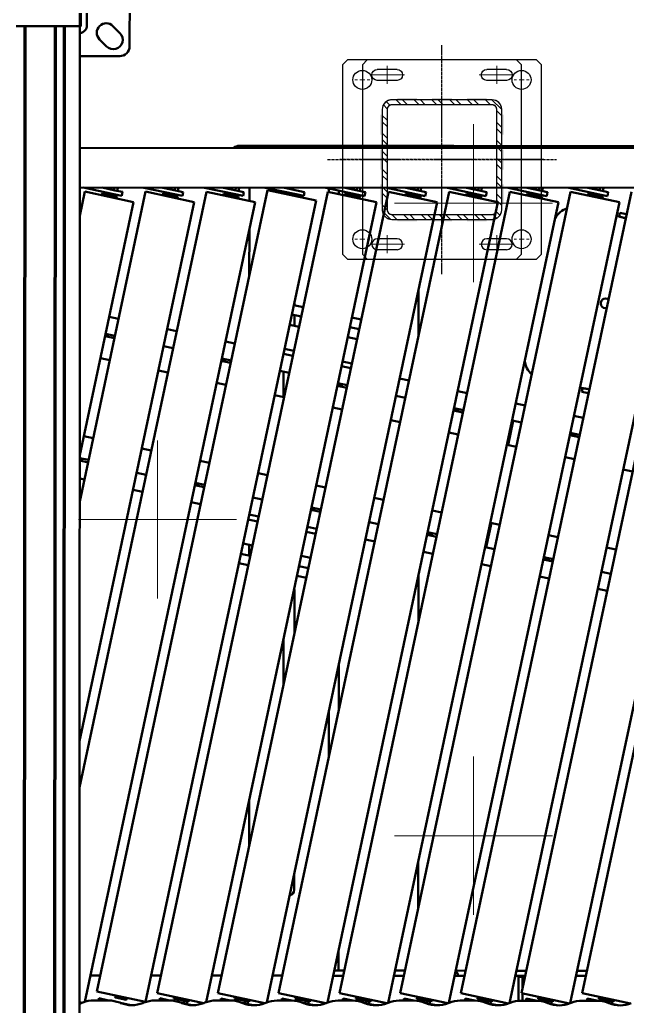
# Model space of a CAD drawing. Header units: millimetres. Extents: x 845401 to 948039, y 511594 to 550263.
# Drawn here: x 915544 to 916154, y 536646 to 537637 of the extents above; entities that cross this region are included whole.
import ezdxf

# ---------------------------------------------------------------- set-up
doc = ezdxf.new("R2010")
doc.units = ezdxf.units.MM
for name, pattern in [('ACAD_ISO02W100', [15, 12, -3]), ('CENTER', [0]), ('CENTERX2', [4, 2.5, -0.5, 0.5, -0.5])]:
    doc.linetypes.add(name, pattern=pattern)
for name, color, linetype in [('00', 7, 'Continuous'), ('中心线层', 1, 'CENTERX2'), ('剖面线层', 2, 'Continuous'), ('焊接符号', 2, 'Continuous'), ('虚线', 4, 'ACAD_ISO02W100')]:
    doc.layers.add(name, color=color, linetype=linetype)
for name, color, linetype, lineweight in [('A-剖-0.10mm.......SECT-L01', 255, 'Continuous', 18), ('中心线', 1, 'CENTER', 9), ('可见 (ISO)', 7, 'Continuous', 50)]:
    doc.layers.add(name, color=color, linetype=linetype, lineweight=lineweight)

# ---------------------------------------------------------------- blocks, each defined once
blk = doc.blocks.new('单件分离新结构核图')
at = {"layer": '可见 (ISO)'}
for p, q in [((4621916.37, 896385.08), (4621916.37, 896265.08)), ((4621867.37, 896364.08), (4621867.37, 896286.08)), ((4621873.37, 896286.08), (4621873.37, 896364.08)), ((4621866.37, 896300.08), (4621866.37, 896287.18)), ((4621810.57, 896285.08), (4621802.37, 896285.08)), ((4621810.57, 896285.08), (4621811.57, 896285.08)), ((4621810.57, 893985.08), (4621810.57, 896285.08)), ((4621811.57, 896285.08), (4621841.17, 896285.08)), ((4621811.57, 893985.08), (4621811.57, 896285.08)), ((4621841.17, 896285.08), (4621842.17, 896285.08)), ((4621841.17, 893985.08), (4621841.17, 896285.08)), ((4621850.37, 896285.08), (4621842.17, 896285.08)), ((4621842.17, 893985.08), (4621842.17, 896285.08)), ((4621850.37, 896285.08), (4621851.37, 896285.08)), ((4621850.37, 893985.08), (4621850.37, 896285.08)), ((4621851.37, 896285.08), (4621864.27, 896285.08)), ((4621851.37, 893985.08), (4621851.37, 896285.08)), ((4621866.37, 896285.08), (4621864.27, 896285.08)), ((4621866.37, 896285.08), (4621866.37, 896287.18)), ((4621866.37, 893985.08), (4621866.37, 896285.08)), ((4621906.62, 896278.26), (4621899.55, 896285.33)), ((4621886.11, 896271.9), (4621893.18, 896264.83)), ((4621906.37, 896255.08), (4621866.37, 896255.08)), ((4623687.37, 896163.08), (4621866.37, 896163.08)), ((4622026.71, 896165.17), (4622091.71, 896165.17)), ((4622088.71, 896164.17), (4622046.71, 896164.17)), ((4622241.71, 896165.17), (4622091.71, 896165.17)), ((4623377.71, 896165.17), (4622241.71, 896165.17)), ((4623683.87, 896123.08), (4621866.37, 896123.08)), ((4621871.51, 896119.1), (4621866.37, 896094.89)), ((4621932.51, 896119.1), (4621866.37, 895807.91)), ((4621993.51, 896119.1), (4621866.37, 895520.92)), ((4621869.67, 896123.07), (4621900.61, 896116.49)), ((4621920.42, 896108.7), (4621871.51, 896119.1)), ((4622054.82, 896120.57), (4621883.82, 895316.04)), ((4621888.86, 896123.08), (4621901.44, 896120.4)), ((4621891.42, 896123.08), (4621891.31, 896122.56)), ((4621894.67, 896123.08), (4621894.42, 896121.9)), ((4621901.16, 896123.08), (4621900.63, 896120.58)), ((4621909.26, 896118.74), (4621901.44, 896120.4)), ((4621904.41, 896123.08), (4621903.74, 896119.92)), ((4621930.67, 896123.07), (4621961.61, 896116.49)), ((4621981.42, 896108.7), (4621932.51, 896119.1)), ((4622115.51, 896119.1), (4621944.5, 895314.57)), ((4621949.86, 896123.08), (4621962.44, 896120.4)), ((4621952.42, 896123.08), (4621952.31, 896122.56)), ((4621955.67, 896123.08), (4621955.42, 896121.9)), ((4621962.16, 896123.08), (4621961.63, 896120.58)), ((4621970.26, 896118.74), (4621962.44, 896120.4)), ((4621965.41, 896123.08), (4621964.74, 896119.92)), ((4621991.67, 896123.07), (4622022.61, 896116.49)), ((4622042.42, 896108.7), (4621993.51, 896119.1)), ((4622176.51, 896119.1), (4622005.5, 895314.57)), ((4622010.86, 896123.08), (4622023.44, 896120.4)), ((4622013.42, 896123.08), (4622013.31, 896122.56)), ((4622016.67, 896123.08), (4622016.42, 896121.9)), ((4622023.16, 896123.08), (4622022.63, 896120.58)), ((4622031.26, 896118.74), (4622023.44, 896120.4)), ((4622026.41, 896123.08), (4622025.74, 896119.92)), ((4622036.71, 896123.08), (4622036.71, 896109.92)), ((4622052.67, 896123.07), (4622083.61, 896116.49)), ((4622103.73, 896110.17), (4622054.82, 896120.57)), ((4622237.51, 896119.1), (4622066.5, 895314.57)), ((4622071.86, 896123.08), (4622084.44, 896120.4)), ((4622092.26, 896118.74), (4622084.44, 896120.4)), ((4622113.67, 896123.07), (4622144.61, 896116.49)), ((4622164.42, 896108.7), (4622115.51, 896119.1)), ((4622116.71, 896122.42), (4622116.71, 896118.84)), ((4622126.71, 896116.72), (4622126.71, 896120.3)), ((4622298.51, 896119.1), (4622127.5, 895314.57)), ((4622132.86, 896123.08), (4622145.44, 896120.4)), ((4622135.42, 896123.08), (4622135.31, 896122.56)), ((4622138.67, 896123.08), (4622138.42, 896121.9)), ((4622145.16, 896123.08), (4622144.63, 896120.58)), ((4622153.26, 896118.74), (4622145.44, 896120.4)), ((4622148.41, 896123.08), (4622147.74, 896119.92)), ((4622174.67, 896123.07), (4622205.61, 896116.49)), ((4622225.42, 896108.7), (4622176.51, 896119.1)), ((4622359.51, 896119.1), (4622188.5, 895314.57)), ((4622193.86, 896123.08), (4622206.44, 896120.4)), ((4622196.42, 896123.08), (4622196.31, 896122.56)), ((4622199.67, 896123.08), (4622199.42, 896121.9)), ((4622206.16, 896123.08), (4622205.63, 896120.58)), ((4622214.26, 896118.74), (4622206.44, 896120.4)), ((4622209.41, 896123.08), (4622208.74, 896119.92)), ((4622235.67, 896123.07), (4622266.61, 896116.49)), ((4622286.42, 896108.7), (4622237.51, 896119.1)), ((4622420.51, 896119.1), (4622249.5, 895314.57)), ((4622254.86, 896123.08), (4622267.44, 896120.4)), ((4622257.42, 896123.08), (4622257.31, 896122.56)), ((4622260.67, 896123.08), (4622260.42, 896121.9)), ((4622267.16, 896123.08), (4622266.63, 896120.58)), ((4622275.26, 896118.74), (4622267.44, 896120.4)), ((4622270.41, 896123.08), (4622269.74, 896119.92)), ((4622296.67, 896123.07), (4622327.61, 896116.49)), ((4622347.42, 896108.7), (4622298.51, 896119.1)), ((4622481.51, 896119.1), (4622310.5, 895314.57)), ((4622315.86, 896123.08), (4622328.44, 896120.4)), ((4622318.42, 896123.08), (4622318.31, 896122.56)), ((4622321.67, 896123.08), (4622321.42, 896121.9)), ((4622328.16, 896123.08), (4622327.63, 896120.58)), ((4622336.26, 896118.74), (4622328.44, 896120.4)), ((4622331.41, 896123.08), (4622330.74, 896119.92)), ((4622357.67, 896123.07), (4622388.61, 896116.49)), ((4622408.42, 896108.7), (4622359.51, 896119.1)), ((4622542.51, 896119.1), (4622371.5, 895314.57)), ((4622376.86, 896123.08), (4622389.44, 896120.4)), ((4622379.42, 896123.08), (4622379.31, 896122.56)), ((4622382.67, 896123.08), (4622382.42, 896121.9)), ((4622389.16, 896123.08), (4622388.63, 896120.58)), ((4622397.26, 896118.74), (4622389.44, 896120.4)), ((4622392.41, 896123.08), (4622391.74, 896119.92)), ((4621889.05, 896117.42), (4621888.63, 896115.46)), ((4621903.72, 896114.3), (4621889.05, 896117.42)), ((4621890.48, 896118.64), (4621890.17, 896117.18)), ((4621893.59, 896117.98), (4621893.28, 896116.52)), ((4621899.8, 896116.66), (4621899.49, 896115.2)), ((4621900.61, 896116.49), (4621908.43, 896114.83)), ((4621902.91, 896116), (4621902.59, 896114.54)), ((4621903.72, 896114.3), (4621903.3, 896112.34)), ((4621909.26, 896118.74), (4621908.43, 896114.83)), ((4622103.73, 896110.17), (4621932.72, 895305.64)), ((4621950.05, 896117.42), (4621949.63, 896115.46)), ((4621964.72, 896114.3), (4621950.05, 896117.42)), ((4621951.48, 896118.64), (4621951.17, 896117.18)), ((4621954.59, 896117.98), (4621954.28, 896116.52)), ((4621960.8, 896116.66), (4621960.49, 896115.2)), ((4621961.61, 896116.49), (4621969.43, 896114.83)), ((4621963.91, 896116), (4621963.59, 896114.54)), ((4621964.72, 896114.3), (4621964.3, 896112.34)), ((4621970.26, 896118.74), (4621969.43, 896114.83)), ((4622011.05, 896117.42), (4622010.63, 896115.46)), ((4622025.72, 896114.3), (4622011.05, 896117.42)), ((4622012.48, 896118.64), (4622012.17, 896117.18)), ((4622015.59, 896117.98), (4622015.28, 896116.52)), ((4622021.8, 896116.66), (4622021.49, 896115.2)), ((4622022.61, 896116.49), (4622030.43, 896114.83)), ((4622024.91, 896116), (4622024.59, 896114.54)), ((4622025.72, 896114.3), (4622025.3, 896112.34)), ((4622031.26, 896118.74), (4622030.43, 896114.83)), ((4622073.72, 896118.08), (4622073.41, 896116.61)), ((4622074.31, 896118.47), (4622073.72, 896118.08)), ((4622073.72, 896118.08), (4622085.46, 896115.59)), ((4622083.61, 896116.49), (4622091.43, 896114.83)), ((4622085.07, 896116.18), (4622085.46, 896115.59)), ((4622085.46, 896115.59), (4622085.15, 896114.12)), ((4622092.26, 896118.74), (4622091.43, 896114.83)), ((4622133.05, 896117.42), (4622132.63, 896115.46)), ((4622147.72, 896114.3), (4622133.05, 896117.42)), ((4622134.48, 896118.64), (4622134.17, 896117.18)), ((4622137.59, 896117.98), (4622137.28, 896116.52)), ((4622143.8, 896116.66), (4622143.49, 896115.2)), ((4622144.61, 896116.49), (4622152.43, 896114.83)), ((4622146.91, 896116), (4622146.59, 896114.54)), ((4622147.72, 896114.3), (4622147.3, 896112.34)), ((4622153.26, 896118.74), (4622152.43, 896114.83)), ((4622194.05, 896117.42), (4622193.63, 896115.46)), ((4622208.72, 896114.3), (4622194.05, 896117.42)), ((4622195.48, 896118.64), (4622195.17, 896117.18)), ((4622198.59, 896117.98), (4622198.28, 896116.52)), ((4622204.8, 896116.66), (4622204.49, 896115.2)), ((4622205.61, 896116.49), (4622213.43, 896114.83)), ((4622207.91, 896116), (4622207.59, 896114.54)), ((4622208.72, 896114.3), (4622208.3, 896112.34)), ((4622214.26, 896118.74), (4622213.43, 896114.83)), ((4622255.05, 896117.42), (4622254.63, 896115.46)), ((4622269.72, 896114.3), (4622255.05, 896117.42)), ((4622256.48, 896118.64), (4622256.17, 896117.18)), ((4622259.59, 896117.98), (4622259.28, 896116.52)), ((4622265.8, 896116.66), (4622265.49, 896115.2)), ((4622266.61, 896116.49), (4622274.43, 896114.83)), ((4622268.91, 896116), (4622268.59, 896114.54)), ((4622269.72, 896114.3), (4622269.3, 896112.34)), ((4622275.26, 896118.74), (4622274.43, 896114.83)), ((4622316.05, 896117.42), (4622315.63, 896115.46)), ((4622330.72, 896114.3), (4622316.05, 896117.42)), ((4622317.48, 896118.64), (4622317.17, 896117.18)), ((4622320.59, 896117.98), (4622320.28, 896116.52)), ((4622326.8, 896116.66), (4622326.49, 896115.2)), ((4622327.61, 896116.49), (4622335.43, 896114.83)), ((4622329.91, 896116), (4622329.59, 896114.54)), ((4622330.72, 896114.3), (4622330.3, 896112.34)), ((4622336.26, 896118.74), (4622335.43, 896114.83)), ((4622377.05, 896117.42), (4622376.63, 896115.46)), ((4622391.72, 896114.3), (4622377.05, 896117.42)), ((4622378.48, 896118.64), (4622378.17, 896117.18)), ((4622381.59, 896117.98), (4622381.28, 896116.52)), ((4622387.8, 896116.66), (4622387.49, 896115.2)), ((4622388.61, 896116.49), (4622396.43, 896114.83)), ((4622390.91, 896116), (4622390.59, 896114.54)), ((4622391.72, 896114.3), (4622391.3, 896112.34)), ((4622397.26, 896118.74), (4622396.43, 896114.83)), ((4621920.42, 896108.7), (4621866.37, 895854.4)), ((4621981.42, 896108.7), (4621866.37, 895567.42)), ((4622042.42, 896108.7), (4621871.72, 895305.65)), ((4622164.42, 896108.7), (4621993.67, 895305.4)), ((4622225.42, 896108.7), (4622054.64, 895305.27)), ((4622286.42, 896108.7), (4622115.62, 895305.13)), ((4622347.42, 896108.7), (4622176.59, 895304.99)), ((4622408.42, 896108.7), (4622237.55, 895304.84)), ((4622469.42, 896108.7), (4622298.52, 895304.69)), ((4622530.42, 896108.7), (4622359.49, 895304.55)), ((4622408.11, 896094.29), (4622405.48, 896094.85)), ((4622408.11, 896094.29), (4622408.91, 896098.06)), ((4622415.73, 896096.61), (4622408.91, 896098.06)), ((4622036.71, 896081.85), (4622036.71, 896035.35)), ((4622206.71, 895974.19), (4622206.71, 896020.69)), ((4622090.88, 896003.23), (4622081.43, 896005.24)), ((4622082.21, 896008.93), (4622082.21, 896005.07)), ((4621905.4, 895991.54), (4621895.94, 895993.55)), ((4622079.4, 895995.7), (4622088.86, 895993.69)), ((4622082.21, 895995.1), (4622082.21, 895984.37)), ((4622149.25, 895990.82), (4622139.79, 895992.83)), ((4621963.76, 895979.13), (4621954.31, 895981.14)), ((4622086.67, 895983.42), (4622077.22, 895985.43)), ((4622137.76, 895983.3), (4622147.22, 895981.29)), ((4621891.78, 895973.98), (4621901.24, 895971.97)), ((4621894.63, 895974.5), (4621892.01, 895975.06)), ((4621901.76, 895974.42), (4621892.3, 895976.43)), ((4621894.24, 895974.59), (4621894.01, 895973.51)), ((4621894.92, 895975.87), (4621894.63, 895974.5)), ((4622145.04, 895971.01), (4622135.58, 895973.02)), ((4621960.12, 895962.01), (4621950.67, 895964.02)), ((4622022.12, 895966.73), (4622012.67, 895968.74)), ((4622081.53, 895959.21), (4622072.07, 895961.22)), ((4621887.11, 895951.98), (4621896.56, 895949.97)), ((4622018.49, 895949.61), (4622009.03, 895951.62)), ((4622012.3, 895950.92), (4622012.01, 895949.55)), ((4622080.49, 895954.32), (4622071.03, 895956.33)), ((4622008.51, 895949.17), (4622017.97, 895947.16)), ((4622012.01, 895949.55), (4622008.74, 895950.25)), ((4622011.62, 895949.64), (4622011.39, 895948.56)), ((4622138.85, 895941.91), (4622129.39, 895943.92)), ((4622139.89, 895946.81), (4622130.43, 895948.82)), ((4621945.47, 895939.57), (4621954.93, 895937.56)), ((4622076.85, 895937.2), (4622067.39, 895939.21)), ((4622071.21, 895912.84), (4622071.21, 895938.4)), ((4622197.21, 895929.51), (4622187.76, 895931.52)), ((4622003.83, 895927.16), (4622013.29, 895925.15)), ((4622125.24, 895924.36), (4622134.69, 895922.35)), ((4622129.57, 895924.97), (4622125.55, 895925.83)), ((4622135.21, 895924.8), (4622125.76, 895926.81)), ((4622129.57, 895924.97), (4622129.26, 895923.51)), ((4622129.68, 895925.97), (4622129.49, 895925.09)), ((4622129.49, 895925.09), (4622129.57, 895924.97)), ((4622371.5, 895922.08), (4622368.87, 895922.64)), ((4622371.5, 895922.08), (4622370.7, 895918.31)), ((4622062.2, 895914.76), (4622071.65, 895912.75)), ((4622193.58, 895912.39), (4622184.12, 895914.4)), ((4622255.58, 895917.1), (4622246.12, 895919.11)), ((4622370.7, 895918.31), (4622377.53, 895916.86)), ((4622120.56, 895902.35), (4622130.01, 895900.34)), ((4622251.94, 895899.99), (4622242.48, 895902)), ((4622313.94, 895904.7), (4622304.48, 895906.71)), ((4622241.96, 895899.55), (4622251.42, 895897.54)), ((4622246.76, 895899.65), (4622242.19, 895900.63)), ((4622246.37, 895899.74), (4622246.14, 895898.66)), ((4622247.06, 895901.02), (4622246.76, 895899.65)), ((4622372.3, 895892.29), (4622362.85, 895894.3)), ((4622178.92, 895889.95), (4622188.38, 895887.94)), ((4622301.93, 895889.36), (4622296.73, 895864.91)), ((4622310.3, 895887.58), (4622300.85, 895889.59)), ((4621870.47, 895873.72), (4621879.93, 895871.71)), ((4622237.28, 895877.54), (4622246.74, 895875.53)), ((4622358.69, 895874.74), (4622368.14, 895872.73)), ((4622364.32, 895875.08), (4622359, 895876.21)), ((4622368.66, 895875.18), (4622359.21, 895877.19)), ((4622364.32, 895875.08), (4622364.01, 895873.61)), ((4622364.43, 895876.07), (4622364.25, 895875.19)), ((4622364.25, 895875.19), (4622364.32, 895875.08)), ((4622295.65, 895865.14), (4622305.1, 895863.13)), ((4621928.84, 895861.32), (4621938.29, 895859.31)), ((4622354.01, 895852.73), (4622363.47, 895850.72)), ((4621875.25, 895849.71), (4621866.37, 895851.59)), ((4621868.19, 895850.08), (4621866.37, 895850.47)), ((4621874.73, 895847.26), (4621866.37, 895849.04)), ((4621868.02, 895851.24), (4621867.79, 895850.17)), ((4621868.19, 895850.08), (4621867.89, 895848.71)), ((4621987.2, 895848.91), (4621996.66, 895846.9)), ((4621933.09, 895834.85), (4621923.64, 895836.86)), ((4622045.56, 895836.51), (4622055.02, 895834.5)), ((4622412.37, 895840.33), (4622421.83, 895838.32)), ((4621871.09, 895830.14), (4621866.37, 895831.15)), ((4621991.46, 895822.45), (4621982, 895824.46)), ((4621985.56, 895825.13), (4621982.29, 895825.83)), ((4621991.98, 895824.89), (4621982.52, 895826.9)), ((4621985.4, 895826.29), (4621985.17, 895825.22)), ((4621985.56, 895825.13), (4621985.27, 895823.76)), ((4622103.93, 895824.1), (4622113.38, 895822.09)), ((4621929.46, 895817.74), (4621920, 895819.75)), ((4622049.82, 895810.04), (4622040.36, 895812.05)), ((4621987.82, 895805.33), (4621978.36, 895807.34)), ((4622108.7, 895800.08), (4622099.25, 895802.09)), ((4622162.29, 895811.7), (4622171.74, 895809.69)), ((4622046.18, 895792.93), (4622036.73, 895794.94)), ((4622108.18, 895797.64), (4622098.73, 895799.65)), ((4622102.94, 895800.18), (4622099.02, 895801.02)), ((4622102.78, 895801.34), (4622102.55, 895800.27)), ((4622102.94, 895800.18), (4622102.65, 895798.81)), ((4622220.65, 895799.29), (4622230.11, 895797.28)), ((4622045.14, 895788.04), (4622035.69, 895790.04)), ((4622104.55, 895780.52), (4622095.09, 895782.53)), ((4622166.55, 895785.23), (4622157.09, 895787.24)), ((4622280.1, 895786.65), (4622274.9, 895762.2)), ((4622279.02, 895786.89), (4622288.47, 895784.88)), ((4622103.51, 895775.63), (4622094.05, 895777.64)), ((4622224.91, 895772.83), (4622215.45, 895774.84)), ((4622220.32, 895775.23), (4622215.75, 895776.21)), ((4622225.43, 895775.27), (4622215.97, 895777.28)), ((4622220.16, 895776.39), (4622219.93, 895775.32)), ((4622220.32, 895775.23), (4622220.03, 895773.86)), ((4622337.38, 895774.48), (4622346.83, 895772.47)), ((4622040, 895763.83), (4622030.54, 895765.84)), ((4622036.71, 895764.52), (4622036.71, 895753.79)), ((4622162.91, 895768.11), (4622153.45, 895770.12)), ((4622028.36, 895755.57), (4622037.81, 895753.56)), ((4622098.36, 895751.42), (4622088.9, 895753.43)), ((4622221.27, 895755.71), (4622211.82, 895757.72)), ((4622283.27, 895760.42), (4622273.82, 895762.43)), ((4622395.74, 895762.07), (4622405.2, 895760.06)), ((4622035.79, 895744.02), (4622026.33, 895746.03)), ((4622086.72, 895743.16), (4622096.18, 895741.15)), ((4622279.63, 895743.3), (4622270.18, 895745.31)), ((4622341.64, 895748.02), (4622332.18, 895750.03)), ((4622337.7, 895750.28), (4622332.47, 895751.4)), ((4622342.16, 895750.46), (4622332.7, 895752.47)), ((4622337.53, 895751.44), (4622337.31, 895750.37)), ((4622337.7, 895750.28), (4622337.41, 895748.92)), ((4622094.15, 895731.61), (4622084.69, 895733.62)), ((4622206.71, 895687.21), (4622206.71, 895733.71)), ((4622338, 895730.9), (4622328.54, 895732.91)), ((4622400, 895735.61), (4622390.54, 895737.62)), ((4622082.21, 895675.45), (4622082.21, 895718.17)), ((4622396.36, 895718.49), (4622386.91, 895720.5)), ((4622071.21, 895670.19), (4622071.21, 895623.7)), ((4622126.71, 895597.82), (4622126.71, 895644.32)), ((4622116.71, 895597.27), (4622116.71, 895550.78)), ((4622036.71, 895507.88), (4622036.71, 895461.39)), ((4622206.71, 895400.23), (4622206.71, 895446.72)), ((4622082.21, 895418.17), (4622082.21, 895434.96)), ((4622126.71, 895337.17), (4622126.71, 895357.33)), ((4622122.43, 895337.17), (4622132.31, 895337.17)), ((4622183.43, 895337.17), (4622193.31, 895337.17)), ((4622254.31, 895337.17), (4622244.43, 895337.17)), ((4622315.31, 895337.17), (4622305.43, 895337.17)), ((4622376.31, 895337.17), (4622366.43, 895337.17)), ((4621887.23, 895332.08), (4621877.34, 895332.08)), ((4621948.23, 895332.08), (4621938.34, 895332.08)), ((4622009.23, 895332.08), (4621999.34, 895332.08)), ((4622070.23, 895332.08), (4622060.34, 895332.08)), ((4622131.23, 895332.08), (4622121.34, 895332.08)), ((4622192.23, 895332.08), (4622182.34, 895332.08)), ((4622253.23, 895332.08), (4622243.34, 895332.08)), ((4622246.71, 895332.17), (4622246.71, 895332.08)), ((4622314.23, 895332.08), (4622304.34, 895332.08)), ((4622307.37, 895330.02), (4622307.37, 895331.08)), ((4622311.37, 895331.08), (4622307.37, 895331.08)), ((4622307.37, 895330.02), (4622307.37, 895318.84)), ((4622311.37, 895330.02), (4622311.37, 895331.08)), ((4622311.37, 895330.02), (4622311.37, 895318.84)), ((4622375.23, 895332.08), (4622365.34, 895332.08)), ((4622307.37, 895309.9), (4622307.37, 895318.84)), ((4622311.37, 895318.62), (4622311.37, 895318.84)), ((4621880.88, 895307.08), (4621895.67, 895307.08)), ((4621932.72, 895305.64), (4621883.82, 895316.04)), ((4621885.39, 895307.08), (4621885.85, 895309.25)), ((4621895.63, 895307.17), (4621885.85, 895309.25)), ((4621896.06, 895307.08), (4621895.63, 895307.17)), ((4621902.09, 895310.62), (4621902.4, 895312.09)), ((4621913.83, 895308.13), (4621902.09, 895310.62)), ((4621902.47, 895310.03), (4621902.09, 895310.62)), ((4621902.47, 895310.03), (4621913.23, 895307.74)), ((4621913.23, 895307.74), (4621913.83, 895308.13)), ((4621913.83, 895308.13), (4621914.14, 895309.59)), ((4621942.22, 895307.08), (4621957.01, 895307.08)), ((4621991.53, 895304.58), (4621944.5, 895314.57)), ((4621946.73, 895307.08), (4621947.19, 895309.25)), ((4621956.97, 895307.17), (4621947.19, 895309.25)), ((4621957.4, 895307.08), (4621956.97, 895307.17)), ((4621961.21, 895308.98), (4621961.62, 895310.93)), ((4621975.88, 895305.86), (4621961.21, 895308.98)), ((4621961.89, 895306.68), (4621962.33, 895308.74)), ((4621964.99, 895306), (4621965.44, 895308.08)), ((4621975.88, 895305.86), (4621976.29, 895307.81)), ((4622003.56, 895307.08), (4622018.35, 895307.08)), ((4622052.75, 895304.53), (4622005.5, 895314.57)), ((4622008.07, 895307.08), (4622008.53, 895309.25)), ((4622018.31, 895307.17), (4622008.53, 895309.25)), ((4622018.74, 895307.08), (4622018.31, 895307.17)), ((4622022.21, 895308.98), (4622022.62, 895310.93)), ((4622036.88, 895305.86), (4622022.21, 895308.98)), ((4622022.9, 895306.73), (4622023.33, 895308.74)), ((4622026.01, 895306.08), (4622026.44, 895308.08)), ((4622036.88, 895305.86), (4622037.29, 895307.81)), ((4622064.9, 895307.08), (4622079.69, 895307.08)), ((4622113.97, 895304.48), (4622066.5, 895314.57)), ((4622069.41, 895307.08), (4622069.87, 895309.25)), ((4622079.65, 895307.17), (4622069.87, 895309.25)), ((4622080.08, 895307.08), (4622079.65, 895307.17)), ((4622083.21, 895308.98), (4622083.62, 895310.93)), ((4622097.88, 895305.86), (4622083.21, 895308.98)), ((4622083.91, 895306.78), (4622084.33, 895308.74)), ((4622087.03, 895306.17), (4622087.44, 895308.08)), ((4622097.88, 895305.86), (4622098.29, 895307.81)), ((4622126.24, 895307.08), (4622141.03, 895307.08)), ((4622175.19, 895304.44), (4622127.5, 895314.57)), ((4622130.75, 895307.08), (4622131.21, 895309.25)), ((4622140.99, 895307.17), (4622131.21, 895309.25)), ((4622141.42, 895307.08), (4622140.99, 895307.17)), ((4622144.21, 895308.98), (4622144.62, 895310.93)), ((4622158.88, 895305.86), (4622144.21, 895308.98)), ((4622144.92, 895306.82), (4622145.33, 895308.74)), ((4622148.05, 895306.25), (4622148.44, 895308.08)), ((4622158.88, 895305.86), (4622159.29, 895307.81)), ((4622187.58, 895307.08), (4622202.37, 895307.08)), ((4622236.41, 895304.39), (4622188.5, 895314.57)), ((4622192.09, 895307.08), (4622192.55, 895309.25)), ((4622202.33, 895307.17), (4622192.55, 895309.25)), ((4622202.76, 895307.08), (4622202.33, 895307.17)), ((4622205.21, 895308.98), (4622205.62, 895310.93)), ((4622219.88, 895305.86), (4622205.21, 895308.98)), ((4622205.93, 895306.87), (4622206.33, 895308.74)), ((4622209.06, 895306.32), (4622209.44, 895308.08)), ((4622219.88, 895305.86), (4622220.29, 895307.81)), ((4622248.92, 895307.08), (4622263.71, 895307.08)), ((4622297.63, 895304.34), (4622249.5, 895314.57)), ((4622253.43, 895307.08), (4622253.89, 895309.25)), ((4622263.67, 895307.17), (4622253.89, 895309.25)), ((4622264.1, 895307.08), (4622263.67, 895307.17)), ((4622266.21, 895308.98), (4622266.62, 895310.93)), ((4622280.88, 895305.86), (4622266.21, 895308.98)), ((4622266.94, 895306.9), (4622267.33, 895308.74)), ((4622270.08, 895306.39), (4622270.44, 895308.08)), ((4622280.88, 895305.86), (4622281.29, 895307.81)), ((4622307.37, 895309.9), (4622307.37, 895306.94)), ((4622310.26, 895307.08), (4622325.05, 895307.08)), ((4622358.85, 895304.3), (4622310.5, 895314.57)), ((4622311.37, 895309.9), (4622311.37, 895314.39)), ((4622311.37, 895309.9), (4622311.37, 895307.08)), ((4622314.77, 895307.08), (4622315.23, 895309.25)), ((4622325.01, 895307.17), (4622315.23, 895309.25)), ((4622325.44, 895307.08), (4622325.01, 895307.17)), ((4622327.21, 895308.98), (4622327.62, 895310.93)), ((4622341.88, 895305.86), (4622327.21, 895308.98)), ((4622327.95, 895306.94), (4622328.33, 895308.74)), ((4622331.09, 895306.46), (4622331.44, 895308.08)), ((4622341.88, 895305.86), (4622342.29, 895307.81)), ((4622420.06, 895304.25), (4622371.5, 895314.57)), ((4622371.6, 895307.08), (4622386.39, 895307.08)), ((4622376.11, 895307.08), (4622376.57, 895309.25)), ((4622386.35, 895307.17), (4622376.57, 895309.25)), ((4622386.78, 895307.08), (4622386.35, 895307.17)), ((4622388.21, 895308.98), (4622388.62, 895310.93)), ((4622402.88, 895305.86), (4622388.21, 895308.98)), ((4622388.95, 895306.97), (4622389.33, 895308.74)), ((4622392.11, 895306.53), (4622392.44, 895308.08)), ((4622402.88, 895305.86), (4622403.29, 895307.81)), ((4621869.08, 895304.67), (4621866.37, 895305.25)), ((4621869.74, 895304.93), (4621868.75, 895304.54)), ((4621907.8, 895304.54), (4621906.81, 895304.93)), ((4621918.04, 895302.4), (4621907.56, 895304.63)), ((4621931.08, 895304.93), (4621930.09, 895304.54)), ((4621969.14, 895304.54), (4621968.15, 895304.93)), ((4621979.38, 895302.4), (4621968.9, 895304.63)), ((4621971.1, 895304.16), (4621971.65, 895306.76)), ((4621974.2, 895303.5), (4621974.75, 895306.1)), ((4621992.42, 895304.93), (4621991.43, 895304.54)), ((4622030.48, 895304.54), (4622029.49, 895304.93)), ((4622040.72, 895302.4), (4622030.24, 895304.63)), ((4622032.11, 895304.23), (4622032.65, 895306.76)), ((4622035.22, 895303.57), (4622035.75, 895306.1)), ((4622053.76, 895304.93), (4622052.77, 895304.54)), ((4622091.82, 895304.54), (4622090.83, 895304.93)), ((4622102.06, 895302.4), (4622091.58, 895304.63)), ((4622093.13, 895304.3), (4622093.65, 895306.76)), ((4622096.23, 895303.64), (4622096.75, 895306.1)), ((4622115.1, 895304.93), (4622114.11, 895304.54)), ((4622153.16, 895304.54), (4622152.17, 895304.93)), ((4622163.4, 895302.4), (4622152.92, 895304.63)), ((4622154.14, 895304.37), (4622154.65, 895306.76)), ((4622157.25, 895303.71), (4622157.75, 895306.1)), ((4622176.44, 895304.93), (4622175.45, 895304.54)), ((4622214.5, 895304.54), (4622213.51, 895304.93)), ((4622224.74, 895302.4), (4622214.26, 895304.63)), ((4622215.16, 895304.44), (4622215.65, 895306.76)), ((4622218.26, 895303.78), (4622218.75, 895306.1)), ((4622237.78, 895304.93), (4622236.79, 895304.54)), ((4622275.84, 895304.54), (4622274.85, 895304.93)), ((4622286.08, 895302.4), (4622275.6, 895304.63)), ((4622276.17, 895304.51), (4622276.65, 895306.76)), ((4622279.28, 895303.85), (4622279.75, 895306.1)), ((4622299.12, 895304.93), (4622298.13, 895304.54)), ((4622337.18, 895304.54), (4622336.19, 895304.93)), ((4622347.42, 895302.4), (4622336.94, 895304.63)), ((4622337.19, 895304.58), (4622337.65, 895306.76)), ((4622340.29, 895303.92), (4622340.75, 895306.1)), ((4622360.46, 895304.93), (4622359.47, 895304.54)), ((4622398.52, 895304.54), (4622397.53, 895304.93)), ((4622398.2, 895304.66), (4622398.65, 895306.76)), ((4622408.76, 895302.4), (4622398.28, 895304.63)), ((4622401.31, 895303.99), (4622401.75, 895306.1))]:
    blk.add_line(p, q, dxfattribs=at)
for centre, radius, start, end in [((4621892.83, 896278.61), 9.5, 45, 225), ((4621865.37, 896286.08), 8, 277.18076, 0), ((4621865.37, 896286.08), 2, 300, 0), ((4621899.9, 896271.54), 9.5, 225, 45), ((4621906.37, 896265.08), 10, 270, 0), ((4622026.71, 896155.17), 10, 90, 127.76172), ((4622046.71, 896154.17), 10, 90, 117.05576), ((4622091.71, 896160.17), 5, 90, 144.47004), ((4622241.71, 896160.17), 5, 35.52996, 90), ((4621869.57, 896122.58), 0.5, 78, 90), ((4621930.57, 896122.58), 0.5, 78, 90), ((4621991.57, 896122.58), 0.5, 78, 90), ((4622052.57, 896122.58), 0.5, 78, 90), ((4622113.57, 896122.58), 0.5, 78, 90), ((4622174.57, 896122.58), 0.5, 78, 90), ((4622235.57, 896122.58), 0.5, 78, 90), ((4622296.57, 896122.58), 0.5, 78, 90), ((4622357.57, 896122.58), 0.5, 78, 90), ((4622362.32, 896082.68), 20.88, 107.62507, 151.19624), ((4622394.45, 896007.2), 4.75, 50.06061, 285.93939), ((4622334.4, 895951.31), 20.88, 184.80376, 228.37493), ((4622076.71, 895718.17), 5.5, 0, 21.32036), ((4622076.71, 895418.17), 5.5, 278.09152, 0), ((4622241.71, 895332.17), 5, 0, 59.1481), ((4621880.88, 895277.08), 30, 90, 111.80141), ((4621895.67, 895277.08), 30, 68.19859, 90), ((4621942.22, 895277.08), 30, 90, 111.80141), ((4621957.01, 895277.08), 30, 68.19859, 90), ((4622003.56, 895277.08), 30, 90, 111.80141), ((4622018.35, 895277.08), 30, 68.19859, 90), ((4622064.9, 895277.08), 30, 90, 111.80141), ((4622079.69, 895277.08), 30, 68.19859, 90), ((4622126.24, 895277.08), 30, 90, 111.80141), ((4622141.03, 895277.08), 30, 68.19859, 90), ((4622187.58, 895277.08), 30, 90, 111.80141), ((4622202.37, 895277.08), 30, 68.19859, 90), ((4622248.92, 895277.08), 30, 90, 111.80141), ((4622263.71, 895277.08), 30, 68.19859, 90), ((4622310.26, 895277.08), 30, 90, 111.80141), ((4622325.05, 895277.08), 30, 68.19859, 90), ((4622371.6, 895277.08), 30, 90, 111.80141), ((4622386.39, 895277.08), 30, 68.19859, 90), ((4621857.6, 895332.39), 30, 286.98283, 291.80141), ((4621918.94, 895332.39), 30, 248.19859, 291.80141), ((4621980.28, 895332.39), 30, 248.19859, 291.80141), ((4622041.62, 895332.39), 30, 248.19859, 291.80141), ((4622102.96, 895332.39), 30, 248.19859, 291.80141), ((4622164.3, 895332.39), 30, 248.19859, 291.80141), ((4622225.64, 895332.39), 30, 248.19859, 291.80141), ((4622286.98, 895332.39), 30, 248.19859, 291.80141), ((4622348.32, 895332.39), 30, 248.19859, 291.80141), ((4622409.66, 895332.39), 30, 248.19859, 291.80141)]:
    blk.add_arc(centre, radius, start, end, dxfattribs=at)
for points, knots in [([(4622408.11, 896094.29), (4622408.11, 896094.29), (4622408.22, 896094.26), (4622408.69, 896094.14), (4622409.05, 896094.04), (4622409.86, 896093.84), (4622410.38, 896093.71), (4622411.52, 896093.44), (4622412.14, 896093.3), (4622413.31, 896093.06), (4622413.93, 896092.93), (4622414.65, 896092.79), (4622414.78, 896092.77), (4622414.91, 896092.74)], [-2.1475615, -2.1475615, -2.1475615, -2.1475615, -1.9685981, -1.9685981, -1.7896347, -1.7896347, -1.6106712, -1.6106712, -1.4317077, -1.4317077, -1.2527442, -1.2527442, -1.2102521, -1.2102521, -1.2102521, -1.2102521]), ([(4622378.35, 895920.73), (4622378.22, 895920.76), (4622378.09, 895920.79), (4622377.38, 895920.96), (4622376.76, 895921.09), (4622376.18, 895921.22), (4622375.59, 895921.34), (4622374.97, 895921.47), (4622373.82, 895921.69), (4622373.29, 895921.78), (4622372.46, 895921.93), (4622372.1, 895921.98), (4622371.62, 895922.06), (4622371.5, 895922.08), (4622371.5, 895922.08)], [-0.2214555, -0.2214555, -0.2214555, -0.2214555, -0.1789635, -0.1789635, 0, 0, 0, 0.1789635, 0.1789635, 0.357927, 0.357927, 0.5368904, 0.5368904, 0.7158538, 0.7158538, 0.7158538, 0.7158538])]:
    blk.add_open_spline(points, degree=3, knots=knots, dxfattribs=at)
blk = doc.blocks.new('C线')
at = {"layer": 'A-剖-0.10mm.......SECT-L01', "color": 1, "rotation": 359.9712527628268}
blk.add_blockref('单件分离新结构核图', (-3624841.16, -417498.02, 12.69), dxfattribs=at)
blk = doc.blocks.new('SW_CENTERMARKSYMBOL_1')
at = {"layer": '中心线层', "color": 0, "linetype": 'CENTERX2', "lineweight": 18}
for p, q in [((-5, 0), (-8, 0)), ((0, 0), (-2.5, 0)), ((0, 5), (0, 8)), ((0, 0), (0, 2.5)), ((0, 0), (0, -2.5)), ((0, 0), (2.5, 0)), ((5, 0), (8, 0)), ((0, -5), (0, -8))]:
    blk.add_line(p, q, dxfattribs=at)
blk = doc.blocks.new('A$C0EA93B13')
at = {"layer": '剖面线层'}
h = blk.add_hatch(dxfattribs=at)
h.set_pattern_fill('STEEL', color=256, scale=4, angle=360)
h.set_pattern_definition([(45, (-777.313, -2370.405), (-8.980256, 8.980256), []), (45, (-777.313, -2364.055), (-8.980256, 8.980256), [])])
h.paths.add_polyline_path([(174.14, 175), (123.74, 175), (123.74, 170), (174.14, 170, -0.414214), (178.74, 165.4), (178.74, 115), (183.74, 115), (183.74, 165.4, 0.414214)])
h.paths.add_polyline_path([(123.74, 175), (73.34, 175, 0.414214), (63.74, 165.4), (63.74, 115), (68.74, 115), (68.74, 165.4, -0.414214), (73.34, 170), (123.74, 170)])
h.paths.add_polyline_path([(68.74, 115), (63.74, 115), (63.74, 64.6, 0.414214), (73.34, 55), (123.74, 55), (123.74, 60), (73.34, 60, -0.414214), (68.74, 64.6)])
h.paths.add_polyline_path([(183.74, 115), (178.74, 115), (178.74, 64.6, -0.414214), (174.14, 60), (123.74, 60), (123.74, 55), (174.14, 55, 0.414214), (183.74, 64.6)])
at = {"color": 7, "linetype": 'Continuous', "lineweight": 25}
for p, q in [((28.74, 215), (23.74, 210)), ((23.74, 210), (23.74, 20)), ((218.74, 215), (28.74, 215)), ((223.74, 210), (218.74, 215)), ((223.74, 20), (223.74, 210)), ((174.14, 175), (73.34, 175)), ((174.14, 170), (73.34, 170)), ((63.74, 165.4), (63.74, 64.6)), ((68.74, 165.4), (68.74, 64.6)), ((178.74, 64.6), (178.74, 165.4)), ((183.74, 64.6), (183.74, 165.4)), ((73.34, 60), (174.14, 60)), ((73.34, 55), (174.14, 55)), ((23.74, 20), (28.74, 15)), ((218.74, 15), (223.74, 20)), ((28.74, 15), (218.74, 15))]:
    blk.add_line(p, q, dxfattribs=at)
for centre in [(43.74, 195), (203.74, 195), (43.74, 35), (203.74, 35)]:
    blk.add_circle(centre, 9.5, dxfattribs=at)
for centre, radius, start, end in [((73.34, 165.4), 9.6, 90, 180), ((73.34, 165.4), 4.6, 90, 180), ((174.14, 165.4), 9.6, 0, 90), ((174.14, 165.4), 4.6, 0, 90), ((73.34, 64.6), 9.6, 180, 270), ((73.34, 64.6), 4.6, 180, 270), ((174.14, 64.6), 9.6, 270, 0), ((174.14, 64.6), 4.6, 270, 0)]:
    blk.add_arc(centre, radius, start, end, dxfattribs=at)
at = {"layer": '中心线层'}
for p, q in [((123.74, 230), (123.74, 0)), ((8.74, 115), (238.74, 115))]:
    blk.add_line(p, q, dxfattribs=at)
for p in [(43.74, 195), (203.74, 195), (43.74, 35), (203.74, 35)]:
    blk.add_blockref('SW_CENTERMARKSYMBOL_1', p, dxfattribs=at)
blk = doc.blocks.new('DSGDG')
at = {"color": 7, "linetype": 'Continuous', "lineweight": 25}
for p, q in [((95.85, 1999.21), (115.85, 1999.21)), ((95.85, 1988.21), (115.85, 1988.21))]:
    blk.add_line(p, q, dxfattribs=at)
for centre, start, end in [((95.85, 1993.71), 90, 270), ((115.85, 1993.71), 270, 90)]:
    blk.add_arc(centre, 5.5, start, end, dxfattribs=at)
at = {"layer": '中心线'}
for p, q in [((105.85, 2002.71), (105.85, 1984.71)), ((88.35, 1993.71), (123.35, 1993.71)), ((105.85, 1999.9), (105.85, 1987.53))]:
    blk.add_line(p, q, dxfattribs=at)
blk = doc.blocks.new('A$C3A1C310D')
at = {"layer": '焊接符号'}
h = blk.add_hatch(color=256, dxfattribs=at)
h.dxf.hatch_style = 1
h.paths.add_polyline_path([(131.66, 173.92), (131.66, 171.92), (141.66, 171.92), (141.66, 173.92)])
h.paths.add_polyline_path([(121.66, 173.92), (121.66, 171.92), (131.66, 171.92), (131.66, 173.92)])
h = blk.add_hatch(color=256, dxfattribs=at)
h.dxf.hatch_style = 1
h.paths.add_polyline_path([(166.66, 173.92), (166.66, 171.92), (176.66, 171.92), (176.66, 173.92)])
h.paths.add_polyline_path([(156.66, 173.92), (156.66, 171.92), (166.66, 171.92), (166.66, 173.92)])
h = blk.add_hatch(color=256, dxfattribs=at)
h.dxf.hatch_style = 1
h.paths.add_polyline_path([(201.66, 173.92), (201.66, 171.92), (191.66, 171.92), (191.66, 173.92)])
h.paths.add_polyline_path([(211.66, 173.92), (211.66, 171.92), (201.66, 171.92), (201.66, 173.92)])
h = blk.add_hatch(color=256, dxfattribs=at)
h.dxf.hatch_style = 1
h.paths.add_polyline_path([(104.68, 146.92), (106.68, 146.92), (106.68, 136.92), (104.68, 136.92)])
h.paths.add_polyline_path([(104.68, 156.92), (106.68, 156.92), (106.68, 146.92), (104.68, 146.92)])
h = blk.add_hatch(color=256, dxfattribs=at)
h.dxf.hatch_style = 1
h.paths.add_polyline_path([(228.65, 146.92), (226.65, 146.92), (226.65, 136.92), (228.65, 136.92)])
h.paths.add_polyline_path([(228.65, 156.92), (226.65, 156.92), (226.65, 146.92), (228.65, 146.92)])
h = blk.add_hatch(color=256, dxfattribs=at)
h.dxf.hatch_style = 1
h.paths.add_polyline_path([(104.68, 111.92), (106.68, 111.92), (106.68, 101.92), (104.68, 101.92)])
h.paths.add_polyline_path([(104.68, 121.92), (106.68, 121.92), (106.68, 111.92), (104.68, 111.92)])
h = blk.add_hatch(color=256, dxfattribs=at)
h.dxf.hatch_style = 1
h.paths.add_polyline_path([(228.65, 111.92), (226.65, 111.92), (226.65, 101.92), (228.65, 101.92)])
h.paths.add_polyline_path([(228.65, 121.92), (226.65, 121.92), (226.65, 111.92), (228.65, 111.92)])
h = blk.add_hatch(color=256, dxfattribs=at)
h.dxf.hatch_style = 1
h.paths.add_polyline_path([(104.68, 76.92), (106.68, 76.92), (106.68, 86.92), (104.68, 86.92)])
h.paths.add_polyline_path([(104.68, 66.92), (106.68, 66.92), (106.68, 76.92), (104.68, 76.92)])
h = blk.add_hatch(color=256, dxfattribs=at)
h.dxf.hatch_style = 1
h.paths.add_polyline_path([(228.65, 76.92), (226.65, 76.92), (226.65, 86.92), (228.65, 86.92)])
h.paths.add_polyline_path([(228.65, 66.92), (226.65, 66.92), (226.65, 76.92), (228.65, 76.92)])
h = blk.add_hatch(color=256, dxfattribs=at)
h.dxf.hatch_style = 1
h.paths.add_polyline_path([(131.66, 49.92), (131.66, 51.92), (141.66, 51.92), (141.66, 49.92)])
h.paths.add_polyline_path([(121.66, 49.92), (121.66, 51.92), (131.66, 51.92), (131.66, 49.92)])
h = blk.add_hatch(color=256, dxfattribs=at)
h.dxf.hatch_style = 1
h.paths.add_polyline_path([(166.66, 49.92), (166.66, 51.92), (176.66, 51.92), (176.66, 49.92)])
h.paths.add_polyline_path([(156.66, 49.92), (156.66, 51.92), (166.66, 51.92), (166.66, 49.92)])
h = blk.add_hatch(color=256, dxfattribs=at)
h.dxf.hatch_style = 1
h.paths.add_polyline_path([(201.66, 49.92), (201.66, 51.92), (191.66, 51.92), (191.66, 49.92)])
h.paths.add_polyline_path([(211.66, 49.92), (211.66, 51.92), (201.66, 51.92), (201.66, 49.92)])
at = {"color": 7, "linetype": 'Continuous', "lineweight": 25}
for p, q in [((71.66, 191.92), (66.66, 186.92)), ((261.66, 191.92), (71.66, 191.92)), ((266.66, 186.92), (261.66, 191.92)), ((66.66, 186.92), (66.66, 36.92)), ((266.66, 36.92), (266.66, 186.92)), ((66.66, 36.92), (71.66, 31.92)), ((71.66, 31.92), (261.66, 31.92)), ((261.66, 31.92), (266.66, 36.92))]:
    blk.add_line(p, q, dxfattribs=at)
at = {"layer": '中心线层'}
for p, q in [((166.66, 9.42), (166.66, 214.42)), ((56.66, 111.92), (276.66, 111.92))]:
    blk.add_line(p, q, dxfattribs=at)
at = {"layer": '虚线'}
for p, q in [((217.06, 171.92), (116.26, 171.92)), ((106.66, 162.32), (106.66, 61.52)), ((111.66, 162.32), (111.66, 61.52)), ((217.06, 166.92), (116.26, 166.92)), ((221.66, 61.52), (221.66, 162.32)), ((226.66, 61.52), (226.66, 162.32)), ((116.26, 56.92), (217.06, 56.92)), ((116.26, 51.92), (217.06, 51.92))]:
    blk.add_line(p, q, dxfattribs=at)
for centre, radius, start, end in [((116.26, 162.32), 9.6, 90, 180), ((217.06, 162.32), 9.6, 0, 90), ((116.26, 162.32), 4.6, 90, 180), ((217.06, 162.32), 4.6, 0, 90), ((116.26, 61.52), 9.6, 180, 270), ((116.26, 61.52), 4.6, 180, 270), ((217.06, 61.52), 9.6, 270, 0), ((217.06, 61.52), 4.6, 270, 0)]:
    blk.add_arc(centre, radius, start, end, dxfattribs=at)
at = {"rotation": 89.99999999999999}
for p in [(2075.37, 61.07), (2075.37, -48.93)]:
    blk.add_blockref('DSGDG', p, dxfattribs=at)
at = {"xscale": -1, "rotation": 270}
for p in [(-1742.05, 61.07), (-1742.05, -48.93)]:
    blk.add_blockref('DSGDG', p, dxfattribs=at)
blk = doc.blocks.new('G$C8DB13656')
at = {"color": 0, "linetype": 'ByBlock', "lineweight": -2}
for name, p in [('A$C0EA93B13', (-8.74, 0)), ('A$C3A1C310D', (-51.66, 3.08))]:
    blk.add_blockref(name, p, dxfattribs=at)
blk = doc.blocks.new('G$C92EDEFAC')
at = {"color": 7, "xscale": -1, "rotation": 90}
blk.add_blockref('G$C8DB13656', (230, 230), dxfattribs=at)
blk = doc.blocks.new('立腿底板')
at = {"color": 2, "xscale": -1, "rotation": 180}
blk.add_blockref('G$C92EDEFAC', (-115, 115), dxfattribs=at)
blk = doc.blocks.new('BC线平台')
at = {"layer": 'A-剖-0.10mm.......SECT-L01'}
h = blk.add_hatch(dxfattribs=at)
h.set_pattern_fill('CROSS', color=2, scale=50)
h.set_pattern_definition([(0, (691447.87, 341554.85), (317.5, 317.5), [158.75, -476.25]), (90, (691527.24, 341475.47), (-317.5, 317.5), [158.75, -476.25])])
h.paths.add_polyline_path([(791174.13, 370096.42), (802932.03, 370096.42), (802932.03, 366396.42), (791174.13, 366396.42)])
blk.add_blockref('立腿底板', (795279.91, 369455.09, 0.98))

msp = doc.modelspace()

# ---------------------------------------------------------------- block references
at = {"layer": '00'}
for name, p in [('BC线平台', (120688.34, 168041.31, -0.98)), ('C线', (-81869.83, 61162.22))]:
    msp.add_blockref(name, p, dxfattribs=at)

doc.saveas('drawing.dxf')
